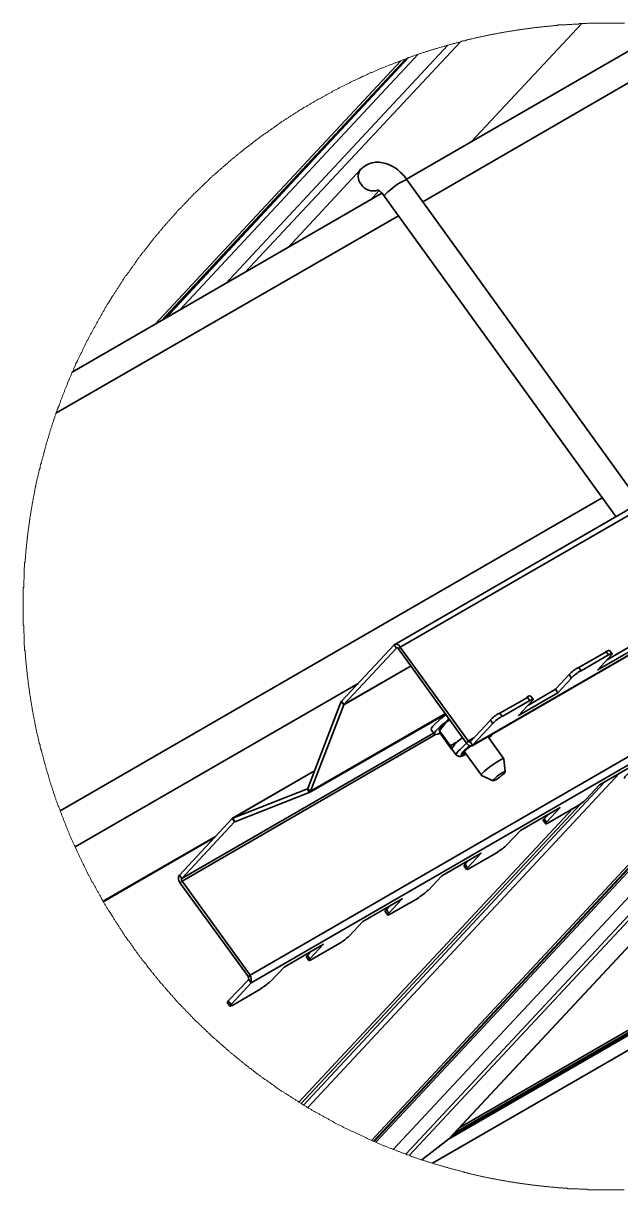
# Model space of a CAD drawing. Header units: feet. Extents: x -9903 to 12307, y -41 to 4121.
# Drawn here: x 61.2 to 70.46, y 32.16 to 50.25 of the extents above; entities that cross this region are included whole.
import ezdxf

# ---------------------------------------------------------------- set-up
doc = ezdxf.new("R2010")
doc.units = ezdxf.units.FT
doc.header["$MEASUREMENT"] = 0
doc.layers.add('PDF_0', color=7, linetype='Continuous')

msp = doc.modelspace()

# ---------------------------------------------------------------- linework, layer by layer
at = {"layer": 'PDF_0', "lineweight": 18}
msp.add_lwpolyline([(70.517, 32.163), (69.959, 32.163), (69.943, 32.169), (69.822, 32.169), (69.806, 32.174), (69.721, 32.174), (69.706, 32.179), (69.642, 32.179), (69.632, 32.185), (69.569, 32.185), (69.558, 32.19), (69.495, 32.19), (69.484, 32.195), (69.447, 32.195), (69.431, 32.2), (69.384, 32.2), (69.368, 32.206), (69.331, 32.206), (69.321, 32.211), (69.284, 32.211), (69.268, 32.216), (69.231, 32.216), (69.221, 32.221), (69.184, 32.221), (69.173, 32.227), (69.147, 32.227), (69.136, 32.232), (69.094, 32.232), (69.084, 32.237), (69.057, 32.237), (69.047, 32.243), (69.02, 32.243), (69.01, 32.248), (68.983, 32.248), (68.973, 32.253), (68.947, 32.253), (68.936, 32.258), (68.91, 32.258), (68.899, 32.264), (68.873, 32.264), (68.862, 32.269), (68.836, 32.269), (68.825, 32.274), (68.809, 32.274), (68.799, 32.279), (68.773, 32.279), (68.762, 32.285), (68.736, 32.285), (68.725, 32.29), (68.715, 32.29), (68.699, 32.295), (68.688, 32.295), (68.678, 32.3), (68.651, 32.3), (68.641, 32.306), (68.625, 32.306), (68.614, 32.311), (68.588, 32.311), (68.578, 32.316), (68.567, 32.316), (68.551, 32.322), (68.541, 32.322), (68.53, 32.327), (68.514, 32.327), (68.504, 32.332), (68.477, 32.332), (68.467, 32.337), (68.456, 32.337), (68.441, 32.343), (68.43, 32.343), (68.419, 32.348), (68.404, 32.348), (68.393, 32.353), (68.383, 32.353), (68.367, 32.358), (68.356, 32.358), (68.346, 32.364), (68.33, 32.364), (68.319, 32.369), (68.309, 32.369), (68.298, 32.374), (68.282, 32.374), (68.272, 32.38), (68.261, 32.38), (68.246, 32.385), (68.235, 32.385), (68.224, 32.39), (68.209, 32.39), (68.188, 32.401), (68.172, 32.401), (68.161, 32.406), (68.151, 32.406), (68.135, 32.411), (68.124, 32.411), (68.114, 32.416), (68.103, 32.416), (68.087, 32.422), (68.077, 32.422), (68.066, 32.427), (68.05, 32.432), (68.04, 32.432), (68.029, 32.438), (68.014, 32.438), (67.993, 32.448), (67.982, 32.448), (67.966, 32.453), (67.956, 32.453), (67.945, 32.459), (67.929, 32.464), (67.919, 32.464), (67.908, 32.469), (67.892, 32.469), (67.871, 32.48), (67.861, 32.48), (67.845, 32.485), (67.834, 32.485), (67.824, 32.49), (67.808, 32.496), (67.797, 32.496), (67.776, 32.506), (67.761, 32.506), (67.74, 32.517), (67.724, 32.517), (67.703, 32.527), (67.692, 32.527), (67.676, 32.532), (67.666, 32.538), (67.655, 32.538), (67.645, 32.543), (67.629, 32.548), (67.618, 32.548), (67.608, 32.554), (67.592, 32.559), (67.581, 32.559), (67.56, 32.569), (67.544, 32.575), (67.539, 32.575), (67.529, 32.58), (67.518, 32.58), (67.502, 32.585), (67.492, 32.59), (67.481, 32.59), (67.471, 32.596), (67.455, 32.601), (67.444, 32.606), (67.434, 32.606), (67.423, 32.611), (67.407, 32.617), (67.397, 32.622), (67.386, 32.622), (67.376, 32.627), (67.36, 32.633), (67.349, 32.638), (67.339, 32.638), (67.328, 32.643), (67.313, 32.648), (67.291, 32.659), (67.281, 32.659), (67.265, 32.664), (67.244, 32.675), (67.234, 32.675), (67.218, 32.68), (67.186, 32.696), (67.176, 32.696), (67.154, 32.706), (67.144, 32.706), (67.128, 32.712), (67.123, 32.717), (67.112, 32.722), (67.096, 32.727), (67.086, 32.727), (67.065, 32.738), (67.049, 32.743), (67.028, 32.754), (67.017, 32.754), (67.007, 32.759), (66.991, 32.764), (66.949, 32.785), (66.933, 32.785), (66.928, 32.791), (66.907, 32.801), (66.896, 32.801), (66.88, 32.807), (66.838, 32.828), (66.822, 32.833), (66.801, 32.843), (66.791, 32.843), (66.78, 32.849), (66.764, 32.854), (66.712, 32.88), (66.696, 32.886), (66.664, 32.901), (66.659, 32.901), (66.627, 32.917), (66.617, 32.917), (66.532, 32.959), (66.517, 32.965), (66.464, 32.991), (66.448, 32.996), (66.385, 33.028), (66.369, 33.033), (66.306, 33.065), (66.29, 33.07), (66.216, 33.107), (66.2, 33.112), (66.158, 33.133), (66.148, 33.144), (66.127, 33.154), (66.111, 33.16), (66.026, 33.202), (66.016, 33.212), (66, 33.218), (65.937, 33.249), (65.926, 33.26), (65.895, 33.276), (65.879, 33.281), (65.858, 33.291), (65.847, 33.302), (65.795, 33.328), (65.784, 33.339), (65.731, 33.365), (65.715, 33.376), (65.673, 33.397), (65.663, 33.407), (65.621, 33.428), (65.61, 33.439), (65.605, 33.439), (65.594, 33.444), (65.584, 33.455), (65.542, 33.476), (65.536, 33.481), (65.526, 33.486), (65.515, 33.497), (65.473, 33.518), (65.457, 33.534), (65.426, 33.55), (65.415, 33.56), (65.383, 33.576), (65.373, 33.587), (65.352, 33.597), (65.341, 33.608), (65.31, 33.623), (65.299, 33.634), (65.278, 33.645), (65.267, 33.655), (65.246, 33.666), (65.236, 33.676), (65.204, 33.692), (65.194, 33.703), (65.173, 33.713), (65.162, 33.724), (65.141, 33.734), (65.13, 33.745), (65.109, 33.755), (65.099, 33.766), (65.088, 33.771), (65.078, 33.782), (65.057, 33.792), (65.046, 33.803), (65.036, 33.808), (65.02, 33.824), (64.999, 33.834), (64.988, 33.845), (64.978, 33.85), (64.967, 33.861), (64.946, 33.871), (64.935, 33.882), (64.925, 33.887), (64.914, 33.898), (64.893, 33.908), (64.888, 33.919), (64.877, 33.924), (64.867, 33.934), (64.846, 33.945), (64.835, 33.956), (64.825, 33.961), (64.814, 33.971), (64.804, 33.977), (64.788, 33.992), (64.777, 33.998), (64.767, 34.008), (64.756, 34.014), (64.746, 34.024), (64.735, 34.029), (64.725, 34.04), (64.703, 34.05), (64.698, 34.061), (64.688, 34.066), (64.677, 34.077), (64.667, 34.082), (64.656, 34.093), (64.645, 34.098), (64.635, 34.108), (64.624, 34.114), (64.619, 34.124), (64.609, 34.129), (64.598, 34.14), (64.588, 34.145), (64.577, 34.156), (64.566, 34.161), (64.561, 34.172), (64.551, 34.177), (64.54, 34.187), (64.53, 34.193), (64.519, 34.203), (64.508, 34.209), (64.482, 34.235), (64.472, 34.24), (64.461, 34.251), (64.45, 34.256), (64.445, 34.267), (64.435, 34.272), (64.424, 34.282), (64.414, 34.288), (64.403, 34.298), (64.392, 34.303), (64.387, 34.314), (64.377, 34.319), (64.366, 34.33), (64.356, 34.335), (64.345, 34.346), (64.34, 34.356), (64.329, 34.361), (64.319, 34.372), (64.308, 34.377), (64.282, 34.404), (64.271, 34.409), (64.261, 34.419), (64.255, 34.43), (64.245, 34.435), (64.234, 34.446), (64.224, 34.451), (64.187, 34.488), (64.176, 34.493), (64.171, 34.504), (64.161, 34.509), (64.124, 34.546), (64.113, 34.551), (64.103, 34.562), (64.097, 34.572), (64.087, 34.578), (64.076, 34.588), (64.066, 34.593), (64.06, 34.604), (64.05, 34.614), (64.039, 34.62), (64.029, 34.63), (64.024, 34.641), (64.013, 34.646), (64.002, 34.657), (63.997, 34.667), (63.987, 34.672), (63.976, 34.683), (63.966, 34.688), (63.96, 34.699), (63.95, 34.709), (63.939, 34.715), (63.934, 34.725), (63.923, 34.736), (63.913, 34.741), (63.908, 34.751), (63.897, 34.762), (63.886, 34.767), (63.876, 34.778), (63.871, 34.788), (63.86, 34.794), (63.85, 34.804), (63.844, 34.815), (63.834, 34.82), (63.823, 34.831), (63.818, 34.841), (63.807, 34.846), (63.797, 34.857), (63.792, 34.867), (63.781, 34.878), (63.771, 34.883), (63.765, 34.894), (63.755, 34.904), (63.744, 34.91), (63.739, 34.92), (63.728, 34.931), (63.718, 34.936), (63.713, 34.946), (63.702, 34.957), (63.697, 34.968), (63.686, 34.973), (63.676, 34.983), (63.67, 34.994), (63.66, 34.999), (63.649, 35.01), (63.644, 35.02), (63.607, 35.057), (63.602, 35.068), (63.591, 35.073), (63.581, 35.084), (63.576, 35.094), (63.539, 35.131), (63.533, 35.142), (63.523, 35.147), (63.518, 35.157), (63.507, 35.168), (63.502, 35.178), (63.491, 35.184), (63.481, 35.194), (63.475, 35.205), (63.465, 35.215), (63.46, 35.226), (63.449, 35.231), (63.438, 35.242), (63.433, 35.252), (63.407, 35.279), (63.402, 35.289), (63.391, 35.3), (63.386, 35.31), (63.375, 35.315), (63.37, 35.326), (63.349, 35.347), (63.344, 35.358), (63.333, 35.363), (63.328, 35.373), (63.317, 35.384), (63.312, 35.395), (63.301, 35.405), (63.296, 35.416), (63.286, 35.421), (63.28, 35.431), (63.27, 35.442), (63.265, 35.452), (63.254, 35.463), (63.249, 35.474), (63.238, 35.479), (63.233, 35.489), (63.222, 35.5), (63.217, 35.51), (63.207, 35.521), (63.201, 35.532), (63.191, 35.537), (63.185, 35.547), (63.175, 35.558), (63.17, 35.568), (63.159, 35.579), (63.154, 35.59), (63.127, 35.616), (63.122, 35.626), (63.112, 35.637), (63.101, 35.658), (63.091, 35.669), (63.085, 35.679), (63.075, 35.684), (63.07, 35.695), (63.059, 35.705), (63.054, 35.716), (63.043, 35.727), (63.033, 35.748), (63.022, 35.758), (63.017, 35.769), (63.006, 35.774), (63.001, 35.785), (62.99, 35.795), (62.98, 35.816), (62.969, 35.827), (62.964, 35.837), (62.954, 35.848), (62.943, 35.869), (62.917, 35.895), (62.906, 35.916), (62.896, 35.927), (62.89, 35.937), (62.88, 35.948), (62.869, 35.969), (62.859, 35.98), (62.848, 36.001), (62.838, 36.011), (62.832, 36.022), (62.822, 36.027), (62.811, 36.048), (62.801, 36.059), (62.79, 36.08), (62.78, 36.09), (62.769, 36.111), (62.759, 36.122), (62.748, 36.143), (62.737, 36.154), (62.727, 36.175), (62.716, 36.185), (62.706, 36.206), (62.695, 36.217), (62.679, 36.248), (62.669, 36.259), (62.658, 36.28), (62.648, 36.291), (62.637, 36.312), (62.627, 36.322), (62.611, 36.354), (62.6, 36.364), (62.585, 36.396), (62.574, 36.407), (62.558, 36.438), (62.548, 36.449), (62.532, 36.48), (62.521, 36.491), (62.506, 36.522), (62.495, 36.533), (62.474, 36.575), (62.463, 36.586), (62.448, 36.617), (62.437, 36.628), (62.437, 36.638), (62.432, 36.644), (62.426, 36.654), (62.416, 36.665), (62.405, 36.686), (62.4, 36.702), (62.395, 36.712), (62.384, 36.723), (62.358, 36.775), (62.347, 36.786), (62.321, 36.839), (62.316, 36.855), (62.305, 36.865), (62.274, 36.928), (62.263, 36.939), (62.247, 36.971), (62.242, 36.986), (62.216, 37.039), (62.205, 37.05), (62.195, 37.071), (62.189, 37.086), (62.147, 37.171), (62.142, 37.187), (62.137, 37.197), (62.126, 37.208), (62.105, 37.25), (62.1, 37.266), (62.068, 37.329), (62.063, 37.345), (62.031, 37.408), (62.026, 37.424), (62, 37.477), (62, 37.482), (61.994, 37.498), (61.968, 37.55), (61.963, 37.566), (61.942, 37.608), (61.936, 37.624), (61.91, 37.677), (61.91, 37.693), (61.889, 37.735), (61.884, 37.751), (61.862, 37.793), (61.857, 37.809), (61.857, 37.819), (61.841, 37.851), (61.836, 37.867), (61.82, 37.898), (61.82, 37.909), (61.815, 37.925), (61.794, 37.967), (61.789, 37.983), (61.789, 37.993), (61.778, 38.014), (61.773, 38.03), (61.768, 38.04), (61.768, 38.046), (61.762, 38.056), (61.757, 38.072), (61.747, 38.093), (61.747, 38.104), (61.741, 38.114), (61.736, 38.13), (61.725, 38.151), (61.725, 38.162), (61.72, 38.178), (61.704, 38.209), (61.704, 38.225), (61.689, 38.257), (61.689, 38.272), (61.673, 38.304), (61.667, 38.32), (61.667, 38.33), (61.657, 38.351), (61.652, 38.367), (61.652, 38.378), (61.641, 38.399), (61.641, 38.415), (61.625, 38.446), (61.625, 38.462), (61.609, 38.494), (61.609, 38.51), (61.599, 38.531), (61.599, 38.541), (61.594, 38.557), (61.588, 38.568), (61.588, 38.578), (61.583, 38.594), (61.578, 38.604), (61.578, 38.615), (61.573, 38.626), (61.567, 38.641), (61.562, 38.652), (61.562, 38.662), (61.557, 38.673), (61.551, 38.689), (61.551, 38.699), (61.546, 38.71), (61.546, 38.726), (61.536, 38.747), (61.536, 38.757), (61.53, 38.773), (61.525, 38.784), (61.525, 38.794), (61.52, 38.81), (61.515, 38.821), (61.515, 38.831), (61.509, 38.842), (61.509, 38.857), (61.499, 38.879), (61.499, 38.894), (61.488, 38.915), (61.488, 38.931), (61.483, 38.942), (61.483, 38.952), (61.478, 38.963), (61.478, 38.979), (61.467, 39), (61.467, 39.016), (61.462, 39.026), (61.462, 39.037), (61.457, 39.053), (61.457, 39.063), (61.446, 39.084), (61.446, 39.1), (61.441, 39.11), (61.441, 39.121), (61.436, 39.137), (61.436, 39.147), (61.43, 39.158), (61.43, 39.174), (61.425, 39.184), (61.425, 39.195), (61.42, 39.211), (61.414, 39.221), (61.414, 39.232), (61.409, 39.248), (61.409, 39.258), (61.404, 39.269), (61.404, 39.279), (61.399, 39.295), (61.399, 39.306), (61.393, 39.316), (61.393, 39.332), (61.388, 39.342), (61.388, 39.353), (61.383, 39.369), (61.383, 39.379), (61.378, 39.39), (61.378, 39.416), (61.372, 39.427), (61.372, 39.443), (61.367, 39.453), (61.367, 39.464), (61.362, 39.479), (61.362, 39.49), (61.356, 39.501), (61.356, 39.516), (61.351, 39.527), (61.351, 39.553), (61.346, 39.564), (61.346, 39.574), (61.341, 39.59), (61.341, 39.601), (61.335, 39.611), (61.335, 39.638), (61.33, 39.648), (61.33, 39.664), (61.325, 39.674), (61.325, 39.701), (61.32, 39.711), (61.32, 39.722), (61.314, 39.738), (61.314, 39.759), (61.309, 39.775), (61.309, 39.796), (61.304, 39.812), (61.304, 39.822), (61.298, 39.833), (61.298, 39.859), (61.293, 39.869), (61.293, 39.896), (61.288, 39.912), (61.288, 39.933), (61.283, 39.949), (61.283, 39.97), (61.277, 39.985), (61.277, 40.007), (61.272, 40.022), (61.272, 40.059), (61.267, 40.07), (61.267, 40.096), (61.262, 40.107), (61.262, 40.133), (61.256, 40.144), (61.256, 40.18), (61.251, 40.196), (61.251, 40.233), (61.246, 40.244), (61.246, 40.281), (61.241, 40.296), (61.241, 40.333), (61.235, 40.344), (61.235, 40.391), (61.23, 40.407), (61.23, 40.455), (61.225, 40.47), (61.225, 40.518), (61.219, 40.528), (61.219, 40.592), (61.214, 40.607), (61.214, 40.681), (61.209, 40.692), (61.209, 40.781), (61.204, 40.792), (61.204, 40.908), (61.198, 40.918), (61.198, 41.493), (61.204, 41.503), (61.204, 41.619), (61.209, 41.63), (61.209, 41.72), (61.214, 41.73), (61.214, 41.804), (61.219, 41.82), (61.219, 41.883), (61.225, 41.894), (61.225, 41.941), (61.23, 41.957), (61.23, 42.004), (61.235, 42.02), (61.235, 42.067), (61.241, 42.078), (61.241, 42.115), (61.246, 42.131), (61.246, 42.168), (61.251, 42.178), (61.251, 42.215), (61.256, 42.231), (61.256, 42.268), (61.262, 42.278), (61.262, 42.305), (61.267, 42.315), (61.267, 42.352), (61.272, 42.368), (61.272, 42.389), (61.277, 42.405), (61.277, 42.426), (61.283, 42.442), (61.283, 42.463), (61.288, 42.479), (61.288, 42.5), (61.293, 42.515), (61.293, 42.542), (61.298, 42.552), (61.298, 42.579), (61.304, 42.589), (61.304, 42.6), (61.309, 42.616), (61.309, 42.637), (61.314, 42.653), (61.314, 42.674), (61.32, 42.689), (61.32, 42.7), (61.325, 42.711), (61.325, 42.737), (61.33, 42.747), (61.33, 42.763), (61.335, 42.774), (61.335, 42.8), (61.341, 42.811), (61.341, 42.821), (61.346, 42.837), (61.346, 42.848), (61.351, 42.858), (61.351, 42.884), (61.356, 42.895), (61.356, 42.911), (61.362, 42.921), (61.362, 42.932), (61.367, 42.948), (61.367, 42.958), (61.372, 42.969), (61.372, 42.985), (61.378, 42.995), (61.378, 43.021), (61.383, 43.032), (61.383, 43.043), (61.388, 43.058), (61.388, 43.069), (61.393, 43.079), (61.393, 43.095), (61.399, 43.106), (61.399, 43.116), (61.404, 43.132), (61.404, 43.143), (61.409, 43.153), (61.409, 43.164), (61.414, 43.18), (61.414, 43.19), (61.42, 43.201), (61.425, 43.217), (61.425, 43.227), (61.43, 43.238), (61.43, 43.253), (61.436, 43.264), (61.436, 43.274), (61.441, 43.29), (61.441, 43.301), (61.446, 43.311), (61.446, 43.327), (61.457, 43.348), (61.457, 43.359), (61.462, 43.375), (61.462, 43.385), (61.467, 43.396), (61.467, 43.412), (61.478, 43.433), (61.478, 43.448), (61.483, 43.459), (61.483, 43.47), (61.488, 43.48), (61.488, 43.496), (61.499, 43.517), (61.499, 43.533), (61.509, 43.554), (61.509, 43.57), (61.515, 43.58), (61.515, 43.591), (61.52, 43.601), (61.525, 43.617), (61.525, 43.628), (61.53, 43.638), (61.536, 43.654), (61.536, 43.665), (61.546, 43.686), (61.546, 43.701), (61.551, 43.712), (61.551, 43.723), (61.557, 43.738), (61.562, 43.749), (61.562, 43.759), (61.567, 43.77), (61.573, 43.786), (61.573, 43.796), (61.583, 43.817), (61.588, 43.833), (61.588, 43.844), (61.594, 43.854), (61.599, 43.87), (61.599, 43.881), (61.609, 43.902), (61.609, 43.918), (61.625, 43.949), (61.625, 43.965), (61.641, 43.997), (61.641, 44.012), (61.652, 44.033), (61.652, 44.044), (61.657, 44.06), (61.667, 44.081), (61.667, 44.091), (61.673, 44.107), (61.689, 44.139), (61.689, 44.155), (61.704, 44.186), (61.704, 44.202), (61.715, 44.223), (61.72, 44.239), (61.725, 44.25), (61.725, 44.26), (61.731, 44.271), (61.736, 44.286), (61.752, 44.318), (61.752, 44.329), (61.757, 44.344), (61.773, 44.376), (61.773, 44.392), (61.794, 44.434), (61.799, 44.45), (61.804, 44.46), (61.804, 44.471), (61.81, 44.482), (61.815, 44.497), (61.836, 44.54), (61.836, 44.555), (61.857, 44.597), (61.862, 44.613), (61.878, 44.645), (61.878, 44.655), (61.884, 44.671), (61.91, 44.724), (61.915, 44.74), (61.936, 44.782), (61.942, 44.798), (61.947, 44.808), (61.947, 44.819), (61.957, 44.84), (61.963, 44.845), (61.978, 44.877), (61.984, 44.893), (61.984, 44.903), (62.005, 44.945), (62.01, 44.961), (62.036, 45.014), (62.042, 45.03), (62.073, 45.093), (62.079, 45.109), (62.089, 45.13), (62.1, 45.14), (62.115, 45.172), (62.121, 45.188), (62.158, 45.262), (62.163, 45.277), (62.189, 45.33), (62.2, 45.341), (62.21, 45.362), (62.216, 45.378), (62.247, 45.441), (62.258, 45.451), (62.268, 45.472), (62.274, 45.488), (62.295, 45.53), (62.305, 45.541), (62.337, 45.604), (62.347, 45.62), (62.374, 45.673), (62.384, 45.683), (62.405, 45.725), (62.416, 45.736), (62.437, 45.778), (62.448, 45.789), (62.453, 45.799), (62.458, 45.815), (62.469, 45.836), (62.479, 45.847), (62.5, 45.889), (62.511, 45.899), (62.527, 45.931), (62.537, 45.942), (62.553, 45.973), (62.563, 45.984), (62.579, 46.015), (62.59, 46.026), (62.606, 46.058), (62.616, 46.068), (62.627, 46.089), (62.637, 46.1), (62.653, 46.131), (62.664, 46.142), (62.674, 46.163), (62.685, 46.173), (62.695, 46.195), (62.706, 46.205), (62.716, 46.226), (62.727, 46.237), (62.743, 46.268), (62.753, 46.279), (62.764, 46.3), (62.774, 46.311), (62.785, 46.332), (62.795, 46.337), (62.801, 46.347), (62.811, 46.358), (62.822, 46.379), (62.832, 46.39), (62.843, 46.411), (62.853, 46.421), (62.864, 46.442), (62.874, 46.453), (62.88, 46.463), (62.89, 46.474), (62.901, 46.495), (62.911, 46.5), (62.917, 46.511), (62.927, 46.521), (62.938, 46.542), (62.948, 46.553), (62.954, 46.564), (62.964, 46.574), (62.975, 46.595), (62.985, 46.606), (62.99, 46.616), (63.001, 46.622), (63.012, 46.643), (63.022, 46.653), (63.027, 46.664), (63.038, 46.674), (63.043, 46.685), (63.054, 46.695), (63.059, 46.706), (63.07, 46.711), (63.08, 46.732), (63.091, 46.743), (63.096, 46.753), (63.106, 46.764), (63.112, 46.774), (63.138, 46.801), (63.143, 46.811), (63.154, 46.822), (63.159, 46.832), (63.17, 46.843), (63.175, 46.853), (63.191, 46.869), (63.196, 46.88), (63.207, 46.89), (63.212, 46.901), (63.222, 46.911), (63.228, 46.922), (63.238, 46.927), (63.243, 46.938), (63.254, 46.948), (63.259, 46.959), (63.27, 46.969), (63.275, 46.98), (63.286, 46.985), (63.296, 46.996), (63.301, 47.006), (63.312, 47.017), (63.317, 47.027), (63.328, 47.033), (63.333, 47.043), (63.344, 47.054), (63.349, 47.064), (63.359, 47.075), (63.365, 47.085), (63.375, 47.091), (63.38, 47.101), (63.391, 47.112), (63.396, 47.122), (63.407, 47.133), (63.417, 47.138), (63.423, 47.149), (63.433, 47.159), (63.438, 47.17), (63.449, 47.175), (63.454, 47.185), (63.475, 47.207), (63.481, 47.217), (63.491, 47.222), (63.496, 47.233), (63.507, 47.243), (63.512, 47.254), (63.523, 47.259), (63.533, 47.27), (63.539, 47.28), (63.576, 47.317), (63.581, 47.328), (63.591, 47.333), (63.597, 47.344), (63.644, 47.391), (63.649, 47.402), (63.66, 47.407), (63.665, 47.417), (63.676, 47.428), (63.686, 47.433), (63.691, 47.444), (63.755, 47.507), (63.76, 47.518), (63.771, 47.528), (63.781, 47.533), (63.786, 47.544), (63.797, 47.554), (63.807, 47.56), (63.813, 47.57), (63.823, 47.581), (63.834, 47.586), (63.839, 47.597), (63.85, 47.607), (63.86, 47.612), (63.871, 47.623), (63.876, 47.634), (63.886, 47.639), (63.897, 47.649), (63.902, 47.66), (63.913, 47.665), (63.923, 47.676), (63.929, 47.686), (63.939, 47.691), (63.95, 47.702), (63.955, 47.713), (63.966, 47.718), (64.029, 47.781), (64.039, 47.786), (64.05, 47.797), (64.055, 47.807), (64.066, 47.813), (64.103, 47.85), (64.113, 47.855), (64.124, 47.865), (64.129, 47.876), (64.139, 47.881), (64.15, 47.892), (64.161, 47.897), (64.166, 47.908), (64.176, 47.918), (64.187, 47.923), (64.224, 47.96), (64.234, 47.966), (64.24, 47.976), (64.25, 47.981), (64.261, 47.992), (64.271, 47.997), (64.282, 48.008), (64.287, 48.018), (64.298, 48.024), (64.308, 48.034), (64.319, 48.039), (64.345, 48.066), (64.356, 48.071), (64.366, 48.082), (64.377, 48.087), (64.382, 48.097), (64.392, 48.108), (64.403, 48.113), (64.414, 48.124), (64.424, 48.129), (64.429, 48.14), (64.44, 48.145), (64.45, 48.155), (64.461, 48.161), (64.472, 48.171), (64.482, 48.176), (64.487, 48.187), (64.498, 48.192), (64.508, 48.203), (64.519, 48.208), (64.53, 48.219), (64.54, 48.224), (64.545, 48.234), (64.556, 48.24), (64.566, 48.25), (64.577, 48.255), (64.588, 48.266), (64.598, 48.271), (64.624, 48.298), (64.635, 48.303), (64.645, 48.313), (64.656, 48.319), (64.667, 48.329), (64.677, 48.335), (64.693, 48.35), (64.703, 48.356), (64.714, 48.366), (64.725, 48.371), (64.735, 48.382), (64.746, 48.387), (64.761, 48.403), (64.772, 48.408), (64.783, 48.419), (64.793, 48.424), (64.804, 48.435), (64.814, 48.44), (64.825, 48.451), (64.846, 48.461), (64.872, 48.487), (64.893, 48.498), (64.904, 48.508), (64.914, 48.514), (64.925, 48.524), (64.946, 48.535), (64.956, 48.545), (64.967, 48.551), (64.978, 48.561), (64.988, 48.566), (65.004, 48.582), (65.025, 48.593), (65.036, 48.603), (65.046, 48.609), (65.057, 48.619), (65.078, 48.63), (65.088, 48.64), (65.109, 48.651), (65.12, 48.661), (65.141, 48.672), (65.152, 48.682), (65.173, 48.693), (65.183, 48.704), (65.194, 48.709), (65.209, 48.725), (65.231, 48.735), (65.241, 48.746), (65.262, 48.756), (65.273, 48.767), (65.304, 48.783), (65.315, 48.793), (65.336, 48.804), (65.347, 48.814), (65.378, 48.83), (65.389, 48.841), (65.41, 48.851), (65.42, 48.862), (65.452, 48.877), (65.462, 48.888), (65.494, 48.904), (65.505, 48.914), (65.536, 48.93), (65.547, 48.941), (65.563, 48.946), (65.594, 48.962), (65.605, 48.972), (65.647, 48.993), (65.658, 49.004), (65.7, 49.025), (65.71, 49.036), (65.752, 49.057), (65.763, 49.067), (65.773, 49.072), (65.789, 49.078), (65.821, 49.094), (65.831, 49.104), (65.895, 49.136), (65.905, 49.146), (65.916, 49.152), (65.932, 49.157), (65.984, 49.183), (65.995, 49.194), (66.037, 49.215), (66.053, 49.22), (66.084, 49.236), (66.095, 49.246), (66.137, 49.267), (66.153, 49.273), (66.227, 49.31), (66.243, 49.315), (66.264, 49.325), (66.274, 49.336), (66.316, 49.357), (66.332, 49.362), (66.395, 49.394), (66.411, 49.399), (66.464, 49.426), (66.48, 49.431), (66.532, 49.457), (66.548, 49.463), (66.59, 49.484), (66.601, 49.484), (66.617, 49.489), (66.67, 49.515), (66.685, 49.52), (66.727, 49.542), (66.743, 49.547), (66.764, 49.557), (66.775, 49.557), (66.785, 49.563), (66.801, 49.568), (66.854, 49.594), (66.87, 49.6), (66.88, 49.605), (66.891, 49.605), (66.901, 49.61), (66.917, 49.615), (66.959, 49.636), (66.975, 49.636), (67.017, 49.658), (67.033, 49.663), (67.044, 49.668), (67.054, 49.668), (67.086, 49.684), (67.102, 49.689), (67.112, 49.689), (67.123, 49.694), (67.128, 49.694), (67.17, 49.716), (67.186, 49.716), (67.218, 49.731), (67.234, 49.737), (67.244, 49.737), (67.276, 49.752), (67.291, 49.758), (67.302, 49.758), (67.323, 49.768), (67.328, 49.768), (67.339, 49.773), (67.355, 49.779), (67.365, 49.779), (67.386, 49.789), (67.402, 49.795), (67.413, 49.795), (67.434, 49.805), (67.45, 49.81), (67.46, 49.81), (67.481, 49.821), (67.497, 49.821), (67.529, 49.837), (67.544, 49.837), (67.566, 49.847), (67.581, 49.847), (67.602, 49.858), (67.613, 49.858), (67.629, 49.863), (67.65, 49.874), (67.66, 49.874), (67.676, 49.879), (67.687, 49.884), (67.697, 49.884), (67.713, 49.889), (67.724, 49.895), (67.734, 49.895), (67.745, 49.9), (67.761, 49.905), (67.771, 49.905), (67.782, 49.911), (67.792, 49.911), (67.803, 49.916), (67.819, 49.921), (67.829, 49.921), (67.84, 49.926), (67.855, 49.932), (67.866, 49.932), (67.877, 49.937), (67.892, 49.937), (67.913, 49.947), (67.924, 49.947), (67.94, 49.953), (67.95, 49.953), (67.961, 49.958), (67.977, 49.963), (67.982, 49.963), (67.993, 49.969), (68.003, 49.969), (68.014, 49.974), (68.029, 49.974), (68.04, 49.979), (68.05, 49.979), (68.066, 49.984), (68.077, 49.99), (68.087, 49.99), (68.103, 49.995), (68.114, 49.995), (68.124, 50), (68.14, 50), (68.151, 50.005), (68.161, 50.005), (68.172, 50.011), (68.188, 50.016), (68.198, 50.016), (68.209, 50.021), (68.224, 50.021), (68.235, 50.026), (68.246, 50.026), (68.261, 50.032), (68.272, 50.032), (68.282, 50.037), (68.298, 50.037), (68.309, 50.042), (68.319, 50.042), (68.335, 50.048), (68.346, 50.048), (68.356, 50.053), (68.372, 50.053), (68.383, 50.058), (68.393, 50.058), (68.404, 50.063), (68.419, 50.063), (68.43, 50.069), (68.441, 50.069), (68.456, 50.074), (68.467, 50.074), (68.477, 50.079), (68.504, 50.079), (68.514, 50.084), (68.53, 50.084), (68.541, 50.09), (68.551, 50.09), (68.567, 50.095), (68.578, 50.095), (68.588, 50.1), (68.614, 50.1), (68.625, 50.106), (68.641, 50.106), (68.651, 50.111), (68.662, 50.111), (68.678, 50.116), (68.699, 50.116), (68.715, 50.121), (68.725, 50.121), (68.736, 50.127), (68.762, 50.127), (68.773, 50.132), (68.799, 50.132), (68.815, 50.137), (68.825, 50.137), (68.836, 50.142), (68.862, 50.142), (68.873, 50.148), (68.899, 50.148), (68.91, 50.153), (68.936, 50.153), (68.947, 50.158), (68.973, 50.158), (68.983, 50.164), (69.01, 50.164), (69.02, 50.169), (69.047, 50.169), (69.057, 50.174), (69.084, 50.174), (69.099, 50.179), (69.12, 50.179), (69.136, 50.185), (69.173, 50.185), (69.184, 50.19), (69.221, 50.19), (69.231, 50.195), (69.258, 50.195), (69.273, 50.2), (69.321, 50.2), (69.331, 50.206), (69.368, 50.206), (69.384, 50.211), (69.421, 50.211), (69.431, 50.216), (69.484, 50.216), (69.495, 50.222), (69.558, 50.222), (69.569, 50.227), (69.621, 50.227), (69.632, 50.232), (69.706, 50.232), (69.721, 50.237), (69.806, 50.237), (69.822, 50.243), (69.937, 50.243), (69.948, 50.248), (70.523, 50.248)], dxfattribs=at)
at = {"layer": 'PDF_0', "lineweight": 35}
for points in [[(67.139, 47.834), (71.234, 50.195)], [(69.858, 50.243), (68.156, 48.419)], [(67.323, 49.768), (63.628, 45.805)], [(63.238, 45.578), (67.054, 49.668)], [(67.17, 49.716), (63.407, 45.678)], [(65.299, 46.769), (66.432, 47.987), (66.453, 48.002), (66.469, 48.018), (66.496, 48.034), (66.517, 48.05), (66.538, 48.06), (66.59, 48.082), (66.612, 48.087), (66.664, 48.097), (66.717, 48.097), (66.822, 48.076), (66.849, 48.066), (66.87, 48.055), (66.896, 48.045), (66.917, 48.034), (66.944, 48.018), (66.965, 48.008), (67.007, 47.976), (67.044, 47.939), (67.065, 47.923), (67.081, 47.902), (67.102, 47.881), (67.149, 47.818), (70.76, 42.816)], [(61.957, 44.84), (66.759, 47.612)], [(66.712, 47.649), (66.58, 47.507)], [(66.691, 47.665), (66.701, 47.66), (66.706, 47.66), (66.706, 47.655), (66.712, 47.655), (66.722, 47.649), (66.749, 47.623), (66.764, 47.612), (66.785, 47.581), (66.801, 47.565), (70.385, 42.6)], [(66.959, 40.618), (74.908, 45.209), (74.913, 45.209), (74.924, 45.214), (74.934, 45.214), (74.945, 45.209), (74.961, 45.204), (74.971, 45.193), (74.987, 45.183), (74.998, 45.167)], [(68.098, 39.121), (67.044, 40.576), (74.998, 45.167), (75.973, 43.817)], [(78.64, 44.566), (67.797, 32.949), (67.792, 32.944), (67.376, 32.627)], [(76.447, 44.002), (76.447, 43.997), (76.431, 43.981), (76.12, 43.643), (76.11, 43.638), (68.161, 39.047), (68.166, 39.058), (68.13, 39.105), (68.441, 39.443), (68.477, 39.39), (68.166, 39.058), (76.12, 43.643)], [(66.596, 32.928), (76.737, 43.802)], [(76.942, 43.512), (66.933, 32.785)], [(71.867, 41.187), (72.663, 40.08), (64.714, 35.489), (64.688, 35.463), (63.633, 36.918), (63.66, 36.949), (64.714, 35.489)], [(68.072, 39.089), (67.017, 40.549), (67.044, 40.576), (67.023, 40.607), (67.007, 40.613), (66.996, 40.623), (66.959, 40.623), (66.949, 40.613), (66.986, 40.56), (66.169, 39.685), (66.132, 39.738), (66.949, 40.613)], [(67.017, 40.549), (67.017, 40.555), (67.012, 40.56), (67.007, 40.56), (67.002, 40.565), (66.991, 40.565), (66.986, 40.56)], [(70.254, 40.381), (70.675, 40.629), (70.718, 40.576)], [(70.328, 40.47), (70.322, 40.476), (70.317, 40.47), (70.306, 40.47), (70.291, 40.46), (70.275, 40.455), (69.848, 40.207), (69.811, 40.26), (70.238, 40.502), (70.275, 40.455)], [(69.068, 39.817), (69.105, 39.764), (69.105, 39.759), (69.089, 39.743), (68.878, 39.516), (69.489, 39.869), (69.7, 40.096), (69.663, 40.149), (69.453, 39.922)], [(69.105, 39.764), (69.099, 39.769), (69.094, 39.764), (69.084, 39.764), (69.068, 39.754), (69.052, 39.748), (68.625, 39.501), (68.588, 39.553), (69.015, 39.796), (69.052, 39.748)], [(69.031, 39.674), (69.453, 39.922), (69.489, 39.869)], [(67.576, 39.226), (67.523, 39.295), (67.523, 39.3), (67.529, 39.321), (67.55, 39.348), (67.671, 39.469), (67.755, 39.532)], [(67.66, 39.242), (67.629, 39.226), (67.597, 39.221), (67.581, 39.221), (67.571, 39.232), (67.581, 39.253), (67.597, 39.279), (67.671, 39.353), (67.724, 39.395), (67.782, 39.448), (67.803, 39.464)], [(67.813, 39.448), (67.771, 39.421), (67.803, 39.448), (67.813, 39.453)], [(67.792, 32.944), (79.119, 39.485)], [(67.966, 33.128), (79.14, 39.58)], [(79.067, 39.221), (67.544, 32.575)], [(68.014, 39.174), (68.003, 39.168), (67.971, 39.142), (68.008, 39.179)], [(68.161, 39.047), (68.124, 39.047), (68.108, 39.053), (68.072, 39.089), (68.098, 39.121), (68.108, 39.11), (68.108, 39.105), (68.13, 39.105)], [(68.483, 38.504), (68.483, 38.51), (68.493, 38.525), (68.52, 38.547), (68.546, 38.573), (68.583, 38.599), (68.614, 38.62), (68.646, 38.636), (68.662, 38.641), (68.672, 38.641), (68.651, 38.836), (68.651, 38.842), (68.404, 39.19)], [(68.43, 39.205), (68.425, 39.195), (68.409, 39.174)], [(68.467, 39.226), (68.446, 39.195), (68.43, 39.179), (68.414, 39.168)], [(67.845, 39), (67.845, 38.989)], [(68.066, 38.915), (68.045, 38.905), (68.029, 38.894), (68.008, 38.889), (67.998, 38.884), (67.987, 38.884), (67.977, 38.879), (67.956, 38.879), (67.935, 38.889), (67.924, 38.889), (67.919, 38.894), (67.919, 38.9), (67.913, 38.905), (67.845, 38.995)], [(68.061, 38.921), (68.035, 38.915), (68.019, 38.915), (68.019, 38.926), (68.029, 38.947), (68.087, 39.005), (68.135, 39.042), (68.14, 39.047)], [(68.303, 38.589), (68.04, 38.952)], [(68.672, 38.641), (68.667, 38.631), (68.651, 38.61), (68.62, 38.589), (68.588, 38.562), (68.525, 38.52), (68.499, 38.51), (68.483, 38.504), (68.303, 38.583), (68.298, 38.589), (68.303, 38.604), (68.351, 38.652), (68.393, 38.689), (68.435, 38.72), (68.483, 38.757), (68.53, 38.789), (68.572, 38.815), (68.609, 38.831), (68.636, 38.842), (68.651, 38.842)], [(65.542, 33.476), (70.212, 38.483)], [(65.473, 33.518), (69.721, 38.072)], [(69.31, 37.861), (69.273, 37.914)], [(64.161, 37.624), (62.437, 36.628)], [(67.476, 36.802), (67.687, 37.028), (68.298, 37.382), (68.087, 37.155), (68.077, 37.144), (68.072, 37.134), (68.077, 37.129), (68.082, 37.129), (68.093, 37.134), (68.108, 37.139), (68.124, 37.15), (68.556, 37.397)], [(68.087, 37.155), (68.05, 37.208), (68.108, 37.271)], [(68.072, 37.129), (68.035, 37.181), (68.035, 37.187), (68.04, 37.197), (68.05, 37.208)], [(66.253, 36.096), (66.464, 36.322), (67.075, 36.675), (66.865, 36.449), (66.854, 36.438), (66.849, 36.428), (66.854, 36.422), (66.859, 36.422), (66.87, 36.428), (66.886, 36.433), (66.901, 36.443), (67.334, 36.691)], [(66.865, 36.449), (66.828, 36.501), (66.886, 36.565)], [(66.849, 36.422), (66.812, 36.475), (66.812, 36.48), (66.817, 36.491), (66.828, 36.501)], [(65.03, 35.389), (65.241, 35.616), (65.853, 35.969), (65.642, 35.742), (65.626, 35.727), (65.626, 35.721), (65.631, 35.716), (65.636, 35.716), (65.647, 35.721), (65.663, 35.727), (65.679, 35.737), (66.106, 35.985)], [(65.642, 35.742), (65.605, 35.795), (65.663, 35.858)], [(65.626, 35.716), (65.589, 35.769), (65.589, 35.774), (65.594, 35.785), (65.605, 35.795)], [(64.883, 35.279), (64.456, 35.031), (64.44, 35.02), (64.424, 35.015), (64.414, 35.01), (64.408, 35.01), (64.403, 35.015), (64.403, 35.02), (64.419, 35.036), (64.73, 35.368)], [(64.403, 35.01), (64.366, 35.062), (64.366, 35.068), (64.377, 35.089)]]:
    msp.add_lwpolyline(points, dxfattribs=at)
at = {"layer": 'PDF_0', "color": 8, "lineweight": 35, "true_color": 0x7f7f7f}
for points in [[(67.392, 47.481), (71.914, 50.095)], [(67.977, 49.963), (64.64, 46.39)], [(64.335, 46.21), (67.782, 49.911)], [(63.338, 45.636), (67.123, 49.694)], [(63.375, 45.657), (67.149, 49.705)], [(66.801, 47.565), (66.796, 47.57), (66.801, 47.586), (66.849, 47.634), (66.891, 47.665), (66.933, 47.702), (66.981, 47.739), (67.028, 47.771), (67.07, 47.792), (67.107, 47.813), (67.133, 47.823), (67.149, 47.823), (67.149, 47.818)], [(61.704, 44.202), (67.017, 47.265)], [(78.497, 44.898), (67.128, 32.712)], [(78.524, 44.845), (67.186, 32.696)], [(78.64, 44.571), (67.792, 32.944)], [(66.627, 32.917), (76.753, 43.77)], [(66.638, 32.912), (76.763, 43.759)], [(66.664, 32.901), (76.779, 43.738)], [(66.933, 32.785), (76.942, 43.512)], [(61.768, 38.04), (70.175, 42.89)], [(66.986, 40.56), (66.991, 40.565)], [(66.169, 39.685), (67.212, 40.286), (66.169, 39.68)], [(62, 37.477), (66.39, 40.012)], [(65.652, 38.341), (67.745, 39.548)], [(67.855, 33.007), (79.125, 39.516)], [(67.882, 33.038), (79.13, 39.532)], [(63.655, 36.986), (67.56, 39.242)], [(63.66, 36.949), (67.592, 39.221)], [(67.913, 38.905), (67.908, 38.91), (67.919, 38.931), (67.935, 38.958), (67.971, 38.989), (68.014, 39.031), (68.061, 39.074), (68.077, 39.084)], [(68.098, 39.121), (68.193, 39.174)], [(68.066, 38.915), (68.05, 38.91), (68.019, 38.894), (67.998, 38.889), (67.987, 38.894), (67.993, 38.91), (68.003, 38.926)], [(64.445, 37.925), (65.715, 38.657)], [(65.61, 33.439), (70.443, 38.62)], [(65.505, 33.502), (69.832, 38.135)], [(64.472, 37.867), (64.477, 37.867)], [(62.437, 36.638), (64.176, 37.64)]]:
    msp.add_lwpolyline(points, dxfattribs=at)
msp.add_lwpolyline([(66.429, 47.988, 0.35443), (66.435, 47.754, 0.348317), (66.698, 47.662)], format="xyb", dxfattribs=at)
at = {"layer": 'PDF_0', "lineweight": 35}
for points in [[(70.234, 40.504, -0.198215), (70.291, 40.523), (70.328, 40.47), (70.328, 40.465), (70.312, 40.449), (70.106, 40.223), (70.718, 40.576), (70.928, 40.802), (70.886, 40.855), (70.675, 40.629)], [(64.419, 35.036), (64.377, 35.089), (64.693, 35.421), (64.73, 35.368), (72.678, 39.959), (72.368, 39.629, -0.062254), (72.225, 39.516), (71.798, 39.269), (71.756, 39.248), (71.745, 39.248), (71.708, 39.3), (71.708, 39.306), (71.719, 39.327)], [(67.75, 39.537), (65.636, 38.32, 0.216566), (65.65, 38.343)], [(67.85, 38.989), (67.84, 38.989), (67.84, 38.995), (67.671, 39.226), (67.655, 39.248), (67.65, 39.279), (67.65, 39.284), (67.645, 39.284), (67.645, 39.29, -0.077646), (67.771, 39.421), (67.74, 39.39), (67.724, 39.369), (67.692, 39.337), (67.676, 39.316), (67.65, 39.279), (67.819, 39.053), (67.861, 39.068), (67.877, 39.079), (67.919, 39.1), (67.935, 39.116), (67.971, 39.142, 0.145496), (67.845, 39), (67.834, 39.026), (67.819, 39.053)], [(69.3, 37.835), (69.305, 37.835), (69.321, 37.84), (69.331, 37.845), (69.347, 37.856), (69.779, 38.104, 0.062567), (69.922, 38.214), (70.132, 38.441), (70.744, 38.794), (70.533, 38.568), (70.523, 38.547), (70.523, 38.541)], [(64.433, 37.919, -0.109391), (64.44, 37.925), (65.715, 38.657)], [(68.55, 37.401, 0.062206), (68.699, 37.508), (68.91, 37.735), (69.521, 38.088), (69.31, 37.861), (69.3, 37.851), (69.3, 37.84), (69.294, 37.84), (69.3, 37.835), (69.258, 37.888), (69.258, 37.893), (69.263, 37.903), (69.337, 37.977)]]:
    msp.add_lwpolyline(points, format="xyb", dxfattribs=at)
for points in [[(66.121, 39.722), (66.169, 39.68), (65.652, 38.341), (65.61, 38.383)], [(65.605, 38.378), (65.631, 38.32), (64.477, 37.867), (64.445, 37.925)], [(64.435, 37.919), (64.472, 37.867), (63.655, 36.986), (63.618, 37.039)]]:
    msp.add_lwpolyline(points, close=True, dxfattribs=at)
for centre, radius, start, end in [((70.172, 39.63), 0.73, 119.9982, 134.3024), ((70.209, 39.577), 0.73, 120.0201, 134.2804), ((69.06, 39.746), 0.0764, 88.094, 132.6214), ((66.161, 39.714), 0.0395, 137.3677, 160.1914), ((66.177, 39.677), 0.0132, 137.835, 159.4657), ((68.949, 38.918), 0.735, 120.0641, 134.2364), ((68.986, 38.871), 0.73, 120.0311, 134.2584), ((68.612, 38.396), 0.814, 126.5626, 139.1143), ((65.597, 38.391), 0.0132, 292.6708, 340.9274), ((64.479, 37.859), 0.0132, 111.7802, 136.1101), ((63.705, 36.994), 0.103, 152.8363, 223.1433), ((63.684, 36.973), 0.0343, 152.9352, 222.9895), ((66.962, 37.332), 0.735, 300.0641, 314.2364), ((65.744, 36.615), 0.725, 299.9487, 314.3463), ((64.659, 35.439), 0.0343, 332.9187, 43.0169), ((64.632, 35.418), 0.103, 332.8033, 43.1818), ((64.516, 35.914), 0.73, 300.0476, 314.2529)]:
    msp.add_arc(centre, radius, start, end, dxfattribs=at)
at = {"layer": 'PDF_0', "color": 8, "lineweight": 35, "true_color": 0x7f7f7f}
msp.add_arc((68.259, 39.34), 0.229, 312.3797, 329.5294, dxfattribs=at)

doc.saveas('drawing.dxf')
